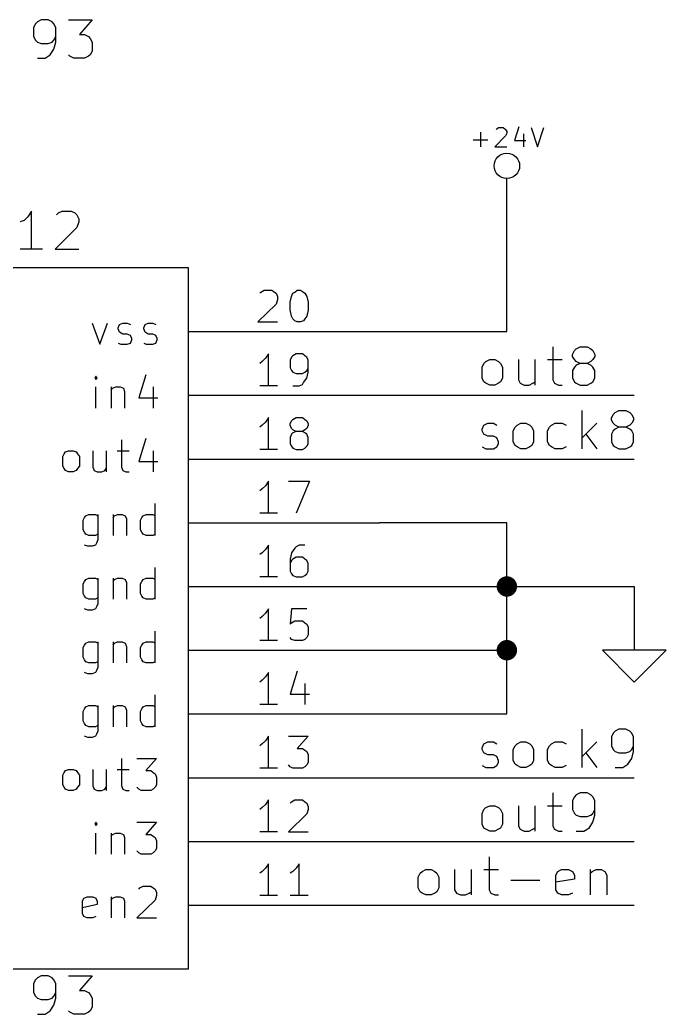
# Model space of a CAD drawing. Extents: x 4000 to 326700, y 4000 to 230000.
# Drawn here: x 189355 to 199500, y 78290 to 93890 of the extents above; entities that cross this region are included whole.
import ezdxf

# ---------------------------------------------------------------- set-up
doc = ezdxf.new("R2010")
doc.units = 0
for name, color, linetype in [('BLACK', 1, 'CONTINUOUS'), ('CYAN', 4, 'CONTINUOUS'), ('GREEN', 3, 'CONTINUOUS'), ('RED', 5, 'CONTINUOUS')]:
    doc.layers.add(name, color=color, linetype=linetype)

msp = doc.modelspace()

# ---------------------------------------------------------------- linework, layer by layer
at = {"layer": 'BLACK'}
for p, q in [((197720, 88760), (197720, 88240)), ((198030, 88640), (198060, 88700)), ((198030, 88610), (198030, 88640)), ((198060, 88560), (198030, 88610)), ((198060, 88700), (198090, 88730)), ((198090, 88730), (198150, 88760)), ((198150, 88760), (198260, 88760)), ((198260, 88760), (198320, 88730)), ((198320, 88730), (198350, 88700)), ((198350, 88700), (198380, 88640)), ((198380, 88610), (198350, 88560)), ((198380, 88640), (198380, 88610)), ((196610, 88440), (196640, 88500)), ((196640, 88500), (196670, 88530)), ((196670, 88530), (196730, 88560)), ((196730, 88560), (196810, 88560)), ((196810, 88560), (196870, 88530)), ((196870, 88530), (196900, 88500)), ((196900, 88500), (196930, 88440)), ((197180, 88560), (197180, 88240)), ((197440, 88560), (197440, 88160)), ((197640, 88560), (197870, 88560)), ((198090, 88530), (198060, 88560)), ((198090, 88470), (198060, 88440)), ((198150, 88500), (198090, 88530)), ((198150, 88500), (198090, 88470)), ((198260, 88500), (198150, 88500)), ((198320, 88530), (198260, 88500)), ((198320, 88470), (198260, 88500)), ((198350, 88560), (198320, 88530)), ((198350, 88440), (198320, 88470)), ((196610, 88270), (196610, 88440)), ((196930, 88440), (196930, 88270)), ((198060, 88440), (198030, 88390)), ((198030, 88390), (198030, 88270)), ((198380, 88390), (198350, 88440)), ((198380, 88270), (198380, 88390)), ((196640, 88210), (196610, 88270)), ((196670, 88190), (196640, 88210)), ((196730, 88160), (196670, 88190)), ((196810, 88160), (196730, 88160)), ((196870, 88190), (196810, 88160)), ((196900, 88210), (196870, 88190)), ((196930, 88270), (196900, 88210)), ((197180, 88240), (197210, 88190)), ((197210, 88190), (197270, 88160)), ((197270, 88160), (197350, 88160)), ((197350, 88160), (197410, 88190)), ((197410, 88190), (197440, 88210)), ((197720, 88240), (197750, 88190)), ((197750, 88190), (197810, 88160)), ((197810, 88160), (197870, 88160)), ((198030, 88270), (198060, 88210)), ((198060, 88210), (198090, 88190)), ((198090, 88190), (198150, 88160)), ((198150, 88160), (198260, 88160)), ((198260, 88160), (198320, 88190)), ((198320, 88190), (198350, 88210)), ((198350, 88210), (198380, 88270)), ((198180, 87160), (198180, 87760)), ((198640, 87640), (198670, 87700)), ((198670, 87700), (198700, 87730)), ((198700, 87730), (198760, 87760)), ((198760, 87760), (198870, 87760)), ((198870, 87760), (198930, 87730)), ((198930, 87730), (198960, 87700)), ((198960, 87700), (198990, 87640)), ((196610, 87470), (196640, 87530)), ((196640, 87530), (196700, 87560)), ((196700, 87560), (196790, 87560)), ((196790, 87560), (196840, 87530)), ((197130, 87500), (197160, 87530)), ((197160, 87530), (197220, 87560)), ((197220, 87560), (197300, 87560)), ((197300, 87560), (197360, 87530)), ((197360, 87530), (197390, 87500)), ((197670, 87500), (197700, 87530)), ((197700, 87530), (197760, 87560)), ((197760, 87560), (197870, 87560)), ((197870, 87560), (197930, 87530)), ((198410, 87560), (198180, 87330)), ((198640, 87610), (198640, 87640)), ((198670, 87560), (198640, 87610)), ((198700, 87530), (198670, 87560)), ((198760, 87500), (198700, 87530)), ((198930, 87530), (198870, 87500)), ((198960, 87560), (198930, 87530)), ((198990, 87610), (198960, 87560)), ((198990, 87640), (198990, 87610)), ((196610, 87440), (196610, 87470)), ((196640, 87390), (196610, 87440)), ((196700, 87360), (196640, 87390)), ((196790, 87360), (196700, 87360)), ((196840, 87330), (196790, 87360)), ((197100, 87440), (197130, 87500)), ((197100, 87270), (197100, 87440)), ((197390, 87500), (197420, 87440)), ((197420, 87440), (197420, 87270)), ((197640, 87440), (197670, 87500)), ((197640, 87270), (197640, 87440)), ((198240, 87390), (198410, 87160)), ((198670, 87440), (198640, 87390)), ((198640, 87390), (198640, 87270)), ((198700, 87470), (198670, 87440)), ((198760, 87500), (198700, 87470)), ((198870, 87500), (198760, 87500)), ((198930, 87470), (198870, 87500)), ((198960, 87440), (198930, 87470)), ((198990, 87390), (198960, 87440)), ((198990, 87270), (198990, 87390)), ((196870, 87270), (196840, 87330)), ((196840, 87190), (196870, 87240)), ((196870, 87240), (196870, 87270)), ((197130, 87210), (197100, 87270)), ((197160, 87190), (197130, 87210)), ((197390, 87210), (197360, 87190)), ((197420, 87270), (197390, 87210)), ((197670, 87210), (197640, 87270)), ((197700, 87190), (197670, 87210)), ((198640, 87270), (198670, 87210)), ((198670, 87210), (198700, 87190)), ((198930, 87190), (198960, 87210)), ((198960, 87210), (198990, 87270)), ((196610, 87190), (196670, 87160)), ((196670, 87160), (196790, 87160)), ((196790, 87160), (196840, 87190)), ((197220, 87160), (197160, 87190)), ((197300, 87160), (197220, 87160)), ((197360, 87190), (197300, 87160)), ((197760, 87160), (197700, 87190)), ((197870, 87160), (197760, 87160)), ((197930, 87190), (197870, 87160)), ((198700, 87190), (198760, 87160)), ((198760, 87160), (198870, 87160)), ((198870, 87160), (198930, 87190)), ((198180, 82160), (198180, 82760)), ((198670, 82700), (198640, 82640)), ((198700, 82730), (198670, 82700)), ((198760, 82760), (198700, 82730)), ((198870, 82760), (198760, 82760)), ((198930, 82730), (198870, 82760)), ((198960, 82700), (198930, 82730)), ((198990, 82640), (198960, 82700)), ((196610, 82470), (196640, 82530)), ((196640, 82530), (196700, 82560)), ((196700, 82560), (196790, 82560)), ((196790, 82560), (196840, 82530)), ((197130, 82500), (197160, 82530)), ((197160, 82530), (197220, 82560)), ((197220, 82560), (197300, 82560)), ((197300, 82560), (197360, 82530)), ((197360, 82530), (197390, 82500)), ((197670, 82500), (197700, 82530)), ((197700, 82530), (197760, 82560)), ((197760, 82560), (197870, 82560)), ((197870, 82560), (197930, 82530)), ((198410, 82560), (198180, 82330)), ((198640, 82640), (198640, 82500)), ((198990, 82410), (198990, 82640)), ((196610, 82440), (196610, 82470)), ((196640, 82390), (196610, 82440)), ((196700, 82360), (196640, 82390)), ((197100, 82440), (197130, 82500)), ((197100, 82270), (197100, 82440)), ((197390, 82500), (197420, 82440)), ((197420, 82440), (197420, 82270)), ((197640, 82440), (197670, 82500)), ((197640, 82270), (197640, 82440)), ((198240, 82390), (198410, 82160)), ((198640, 82500), (198670, 82440)), ((198670, 82440), (198700, 82410)), ((198700, 82410), (198760, 82390)), ((198760, 82390), (198870, 82390)), ((198870, 82390), (198930, 82410)), ((198930, 82410), (198960, 82440)), ((198960, 82440), (198990, 82500)), ((198960, 82300), (198990, 82410)), ((196790, 82360), (196700, 82360)), ((196840, 82330), (196790, 82360)), ((196870, 82270), (196840, 82330)), ((196840, 82190), (196870, 82240)), ((196870, 82240), (196870, 82270)), ((197130, 82210), (197100, 82270)), ((197420, 82270), (197390, 82210)), ((197670, 82210), (197640, 82270)), ((198900, 82210), (198960, 82300)), ((196610, 82190), (196670, 82160)), ((196670, 82160), (196790, 82160)), ((196790, 82160), (196840, 82190)), ((197160, 82190), (197130, 82210)), ((197220, 82160), (197160, 82190)), ((197300, 82160), (197220, 82160)), ((197360, 82190), (197300, 82160)), ((197390, 82210), (197360, 82190)), ((197700, 82190), (197670, 82210)), ((197760, 82160), (197700, 82190)), ((197870, 82160), (197760, 82160)), ((197930, 82190), (197870, 82160)), ((198700, 82160), (198820, 82160)), ((198820, 82160), (198870, 82190)), ((198870, 82190), (198900, 82210)), ((197720, 81760), (197720, 81240)), ((198150, 81760), (198090, 81730)), ((198260, 81760), (198150, 81760)), ((198320, 81730), (198260, 81760)), ((198060, 81700), (198030, 81640)), ((198030, 81640), (198030, 81500)), ((198090, 81730), (198060, 81700)), ((198350, 81700), (198320, 81730)), ((198380, 81640), (198350, 81700)), ((198380, 81410), (198380, 81640)), ((196610, 81440), (196640, 81500)), ((196610, 81270), (196610, 81440)), ((196640, 81500), (196670, 81530)), ((196670, 81530), (196730, 81560)), ((196730, 81560), (196810, 81560)), ((196810, 81560), (196870, 81530)), ((196870, 81530), (196900, 81500)), ((196900, 81500), (196930, 81440)), ((196930, 81440), (196930, 81270)), ((197180, 81560), (197180, 81240)), ((197440, 81560), (197440, 81160)), ((197640, 81560), (197870, 81560)), ((198030, 81500), (198060, 81440)), ((198060, 81440), (198090, 81410)), ((198320, 81410), (198350, 81440)), ((198350, 81440), (198380, 81500)), ((198090, 81410), (198150, 81390)), ((198150, 81390), (198260, 81390)), ((198260, 81390), (198320, 81410)), ((198290, 81210), (198350, 81300)), ((198350, 81300), (198380, 81410)), ((196640, 81210), (196610, 81270)), ((196670, 81190), (196640, 81210)), ((196730, 81160), (196670, 81190)), ((196810, 81160), (196730, 81160)), ((196870, 81190), (196810, 81160)), ((196900, 81210), (196870, 81190)), ((196930, 81270), (196900, 81210)), ((197180, 81240), (197210, 81190)), ((197210, 81190), (197270, 81160)), ((197270, 81160), (197350, 81160)), ((197350, 81160), (197410, 81190)), ((197410, 81190), (197440, 81210)), ((197720, 81240), (197750, 81190)), ((197750, 81190), (197810, 81160)), ((197810, 81160), (197870, 81160)), ((198090, 81160), (198210, 81160)), ((198210, 81160), (198260, 81190)), ((198260, 81190), (198290, 81210)), ((196720, 80760), (196720, 80240)), ((195610, 80440), (195640, 80500)), ((195640, 80500), (195670, 80530)), ((195670, 80530), (195730, 80560)), ((195730, 80560), (195810, 80560)), ((195810, 80560), (195870, 80530)), ((195870, 80530), (195900, 80500)), ((195900, 80500), (195930, 80440)), ((196180, 80560), (196180, 80240)), ((196440, 80560), (196440, 80160)), ((196640, 80560), (196870, 80560)), ((197770, 80470), (197800, 80530)), ((197800, 80530), (197860, 80560)), ((197860, 80560), (197970, 80560)), ((197970, 80560), (198030, 80530)), ((198030, 80530), (198060, 80470)), ((198310, 80560), (198310, 80160)), ((198310, 80500), (198340, 80530)), ((198340, 80530), (198400, 80560)), ((198400, 80560), (198480, 80560)), ((198480, 80560), (198540, 80530)), ((198540, 80530), (198570, 80470)), ((195610, 80270), (195610, 80440)), ((195930, 80440), (195930, 80270)), ((197060, 80390), (197520, 80390)), ((197770, 80240), (197770, 80470)), ((198060, 80410), (197770, 80360)), ((198060, 80470), (198060, 80410)), ((198570, 80470), (198570, 80160)), ((195640, 80210), (195610, 80270)), ((195670, 80190), (195640, 80210)), ((195730, 80160), (195670, 80190)), ((195870, 80190), (195810, 80160)), ((195900, 80210), (195870, 80190)), ((195930, 80270), (195900, 80210)), ((196180, 80240), (196210, 80190)), ((196210, 80190), (196270, 80160)), ((196350, 80160), (196410, 80190)), ((196410, 80190), (196440, 80210)), ((196720, 80240), (196750, 80190)), ((196750, 80190), (196810, 80160)), ((197800, 80190), (197770, 80240)), ((197860, 80160), (197800, 80190)), ((198030, 80190), (197970, 80160)), ((195810, 80160), (195730, 80160)), ((196270, 80160), (196350, 80160)), ((196810, 80160), (196870, 80160)), ((197970, 80160), (197860, 80160))]:
    msp.add_line(p, q, dxfattribs=at)
at = {"layer": 'CYAN'}
for p, q in [((189600, 93830), (189570, 93770)), ((189570, 93770), (189570, 93630)), ((189630, 93860), (189600, 93830)), ((189690, 93890), (189630, 93860)), ((189800, 93890), (189690, 93890)), ((189860, 93860), (189800, 93890)), ((189890, 93830), (189860, 93860)), ((189920, 93770), (189890, 93830)), ((189920, 93540), (189920, 93770)), ((190120, 93890), (190490, 93890)), ((190490, 93890), (190290, 93660)), ((189570, 93630), (189600, 93570)), ((189890, 93570), (189920, 93630)), ((190290, 93660), (190370, 93660)), ((190370, 93660), (190430, 93630)), ((190430, 93630), (190460, 93600)), ((190460, 93600), (190490, 93540)), ((189600, 93570), (189630, 93540)), ((189630, 93540), (189690, 93520)), ((189690, 93520), (189800, 93520)), ((189800, 93520), (189860, 93540)), ((189860, 93540), (189890, 93570)), ((189890, 93430), (189920, 93540)), ((190490, 93540), (190490, 93400)), ((189630, 93290), (189750, 93290)), ((189750, 93290), (189800, 93320)), ((189800, 93320), (189830, 93340)), ((189830, 93340), (189890, 93430)), ((190140, 93320), (190120, 93340)), ((190200, 93290), (190140, 93320)), ((190370, 93290), (190200, 93290)), ((190430, 93320), (190370, 93290)), ((190460, 93340), (190430, 93320)), ((190490, 93400), (190460, 93340)), ((196840, 92180), (196870, 92200)), ((196870, 92200), (196940, 92200)), ((196940, 92200), (196970, 92180)), ((197190, 92210), (197120, 92000)), ((197380, 92200), (197480, 91900)), ((197480, 91900), (197580, 92200)), ((196590, 91900), (196590, 92130)), ((196980, 92070), (196810, 91900)), ((196830, 92170), (196840, 92180)), ((196970, 92180), (196980, 92170)), ((196980, 92170), (197000, 92140)), ((197000, 92110), (196980, 92070)), ((197000, 92140), (197000, 92110)), ((197260, 92100), (197260, 91900)), ((196470, 92010), (196700, 92010)), ((196810, 91900), (197000, 91900)), ((197120, 92000), (197300, 92000)), ((189480, 90800), (189420, 90740)), ((189540, 90890), (189480, 90800)), ((189540, 90290), (189540, 90890)), ((189930, 90830), (189960, 90860)), ((189960, 90860), (190020, 90890)), ((190020, 90890), (190160, 90890)), ((190160, 90890), (190220, 90860)), ((190220, 90860), (190250, 90830)), ((190250, 90830), (190280, 90770)), ((189420, 90740), (189360, 90720)), ((190280, 90720), (190250, 90630)), ((190280, 90770), (190280, 90720)), ((190250, 90630), (189910, 90290)), ((189710, 90290), (189360, 90290)), ((189910, 90290), (190280, 90290)), ((190490, 89130), (190610, 88800)), ((190610, 88800), (190730, 89130)), ((190900, 89060), (190920, 89110)), ((190920, 89110), (190970, 89130)), ((190970, 89130), (191040, 89130)), ((191040, 89130), (191090, 89110)), ((191300, 89060), (191320, 89110)), ((191320, 89110), (191370, 89130)), ((191370, 89130), (191440, 89130)), ((191440, 89130), (191490, 89110)), ((190900, 89040), (190900, 89060)), ((190920, 88990), (190900, 89040)), ((190970, 88960), (190920, 88990)), ((191040, 88960), (190970, 88960)), ((191090, 88940), (191040, 88960)), ((191110, 88890), (191090, 88940)), ((191300, 89040), (191300, 89060)), ((191320, 88990), (191300, 89040)), ((191370, 88960), (191320, 88990)), ((191440, 88960), (191370, 88960)), ((191490, 88940), (191440, 88960)), ((191510, 88890), (191490, 88940)), ((190900, 88820), (190940, 88800)), ((190940, 88800), (191040, 88800)), ((191040, 88800), (191090, 88820)), ((191090, 88820), (191110, 88870)), ((191110, 88870), (191110, 88890)), ((191300, 88820), (191340, 88800)), ((191340, 88800), (191440, 88800)), ((191440, 88800), (191490, 88820)), ((191490, 88820), (191510, 88870)), ((191510, 88870), (191510, 88890)), ((190550, 88300), (190530, 88270)), ((190570, 88270), (190550, 88300)), ((190550, 88300), (190550, 88250)), ((191330, 88320), (191220, 87960)), ((190530, 88270), (190550, 88250)), ((190550, 88250), (190570, 88270)), ((190550, 87800), (190550, 88130)), ((190790, 88130), (190790, 87800)), ((190790, 88080), (190810, 88110)), ((190810, 88110), (190860, 88130)), ((190860, 88130), (190930, 88130)), ((190930, 88130), (190980, 88110)), ((190980, 88110), (191000, 88060)), ((191000, 88060), (191000, 87800)), ((191450, 88130), (191450, 87800)), ((191220, 87960), (191520, 87960)), ((190950, 87300), (190950, 86870)), ((191330, 87320), (191220, 86960)), ((190030, 87040), (190050, 87080)), ((190050, 87080), (190070, 87110)), ((190070, 87110), (190120, 87130)), ((190120, 87130), (190190, 87130)), ((190190, 87130), (190240, 87110)), ((190240, 87110), (190260, 87080)), ((190260, 87080), (190290, 87040)), ((190500, 87130), (190500, 86870)), ((190710, 87130), (190710, 86800)), ((190880, 87130), (191070, 87130)), ((191450, 87130), (191450, 86800)), ((190030, 86890), (190030, 87040)), ((190290, 87040), (190290, 86890)), ((191220, 86960), (191520, 86960)), ((190050, 86850), (190030, 86890)), ((190070, 86820), (190050, 86850)), ((190120, 86800), (190070, 86820)), ((190190, 86800), (190120, 86800)), ((190240, 86820), (190190, 86800)), ((190260, 86850), (190240, 86820)), ((190290, 86890), (190260, 86850)), ((190500, 86870), (190520, 86820)), ((190520, 86820), (190570, 86800)), ((190570, 86800), (190640, 86800)), ((190640, 86800), (190690, 86820)), ((190690, 86820), (190710, 86850)), ((190950, 86870), (190970, 86820)), ((190970, 86820), (191020, 86800)), ((191020, 86800), (191070, 86800)), ((191480, 85800), (191480, 86300)), ((190390, 86110), (190440, 86130)), ((190440, 86130), (190540, 86130)), ((190540, 86130), (190580, 86110)), ((190580, 86130), (190580, 85730)), ((190820, 86130), (190820, 85800)), ((190840, 86110), (190890, 86130)), ((190890, 86130), (190960, 86130)), ((190960, 86130), (191010, 86110)), ((191290, 86110), (191340, 86130)), ((191340, 86130), (191440, 86130)), ((191440, 86130), (191480, 86110)), ((190350, 86040), (190370, 86080)), ((190350, 85890), (190350, 86040)), ((190370, 86080), (190390, 86110)), ((190820, 86080), (190840, 86110)), ((191010, 86110), (191030, 86060)), ((191030, 86060), (191030, 85800)), ((191250, 86040), (191270, 86080)), ((191250, 85890), (191250, 86040)), ((191270, 86080), (191290, 86110)), ((190370, 85850), (190350, 85890)), ((190390, 85820), (190370, 85850)), ((190440, 85800), (190390, 85820)), ((190540, 85800), (190440, 85800)), ((190580, 85820), (190540, 85800)), ((191270, 85850), (191250, 85890)), ((191290, 85820), (191270, 85850)), ((191340, 85800), (191290, 85820)), ((191440, 85800), (191340, 85800)), ((191480, 85820), (191440, 85800)), ((190420, 85630), (190370, 85650)), ((190540, 85650), (190490, 85630)), ((190560, 85680), (190540, 85650)), ((190580, 85730), (190560, 85680)), ((190490, 85630), (190420, 85630)), ((191480, 84800), (191480, 85300)), ((190350, 85040), (190370, 85080)), ((190350, 84890), (190350, 85040)), ((190370, 85080), (190390, 85110)), ((190390, 85110), (190440, 85130)), ((190440, 85130), (190540, 85130)), ((190540, 85130), (190580, 85110)), ((190580, 85130), (190580, 84730)), ((190820, 85130), (190820, 84800)), ((190820, 85080), (190840, 85110)), ((190840, 85110), (190890, 85130)), ((190890, 85130), (190960, 85130)), ((190960, 85130), (191010, 85110)), ((191010, 85110), (191030, 85060)), ((191030, 85060), (191030, 84800)), ((191250, 85040), (191270, 85080)), ((191250, 84890), (191250, 85040)), ((191270, 85080), (191290, 85110)), ((191290, 85110), (191340, 85130)), ((191340, 85130), (191440, 85130)), ((191440, 85130), (191480, 85110)), ((190370, 84850), (190350, 84890)), ((191270, 84850), (191250, 84890)), ((190390, 84820), (190370, 84850)), ((190440, 84800), (190390, 84820)), ((190540, 84800), (190440, 84800)), ((190580, 84820), (190540, 84800)), ((190580, 84730), (190560, 84680)), ((191290, 84820), (191270, 84850)), ((191340, 84800), (191290, 84820)), ((191440, 84800), (191340, 84800)), ((191480, 84820), (191440, 84800)), ((190420, 84630), (190370, 84650)), ((190490, 84630), (190420, 84630)), ((190540, 84650), (190490, 84630)), ((190560, 84680), (190540, 84650)), ((191480, 83800), (191480, 84300)), ((190370, 84080), (190390, 84110)), ((190390, 84110), (190440, 84130)), ((190440, 84130), (190540, 84130)), ((190540, 84130), (190580, 84110)), ((190580, 84130), (190580, 83730)), ((190820, 84130), (190820, 83800)), ((190820, 84080), (190840, 84110)), ((190840, 84110), (190890, 84130)), ((190890, 84130), (190960, 84130)), ((190960, 84130), (191010, 84110)), ((191010, 84110), (191030, 84060)), ((191270, 84080), (191290, 84110)), ((191290, 84110), (191340, 84130)), ((191340, 84130), (191440, 84130)), ((191440, 84130), (191480, 84110)), ((190350, 84040), (190370, 84080)), ((190350, 83890), (190350, 84040)), ((191030, 84060), (191030, 83800)), ((191250, 84040), (191270, 84080)), ((191250, 83890), (191250, 84040)), ((190370, 83850), (190350, 83890)), ((190390, 83820), (190370, 83850)), ((190440, 83800), (190390, 83820)), ((190540, 83800), (190440, 83800)), ((190580, 83820), (190540, 83800)), ((191270, 83850), (191250, 83890)), ((191290, 83820), (191270, 83850)), ((191340, 83800), (191290, 83820)), ((191440, 83800), (191340, 83800)), ((191480, 83820), (191440, 83800)), ((190420, 83630), (190370, 83650)), ((190490, 83630), (190420, 83630)), ((190540, 83650), (190490, 83630)), ((190560, 83680), (190540, 83650)), ((190580, 83730), (190560, 83680)), ((191480, 82800), (191480, 83300)), ((190350, 83040), (190370, 83080)), ((190350, 82890), (190350, 83040)), ((190370, 83080), (190390, 83110)), ((190390, 83110), (190440, 83130)), ((190440, 83130), (190540, 83130)), ((190540, 83130), (190580, 83110)), ((190580, 83130), (190580, 82730)), ((190820, 83130), (190820, 82800)), ((190820, 83080), (190840, 83110)), ((190840, 83110), (190890, 83130)), ((190890, 83130), (190960, 83130)), ((190960, 83130), (191010, 83110)), ((191010, 83110), (191030, 83060)), ((191030, 83060), (191030, 82800)), ((191250, 83040), (191270, 83080)), ((191250, 82890), (191250, 83040)), ((191270, 83080), (191290, 83110)), ((191290, 83110), (191340, 83130)), ((191340, 83130), (191440, 83130)), ((191440, 83130), (191480, 83110)), ((190370, 82850), (190350, 82890)), ((190390, 82820), (190370, 82850)), ((191270, 82850), (191250, 82890)), ((191290, 82820), (191270, 82850)), ((190440, 82800), (190390, 82820)), ((190540, 82800), (190440, 82800)), ((190580, 82820), (190540, 82800)), ((190560, 82680), (190540, 82650)), ((190580, 82730), (190560, 82680)), ((191340, 82800), (191290, 82820)), ((191440, 82800), (191340, 82800)), ((191480, 82820), (191440, 82800)), ((190420, 82630), (190370, 82650)), ((190490, 82630), (190420, 82630)), ((190540, 82650), (190490, 82630)), ((190950, 82300), (190950, 81870)), ((191190, 82300), (191500, 82300)), ((191500, 82300), (191330, 82110)), ((190030, 82040), (190050, 82080)), ((190050, 82080), (190070, 82110)), ((190070, 82110), (190120, 82130)), ((190120, 82130), (190190, 82130)), ((190190, 82130), (190240, 82110)), ((190240, 82110), (190260, 82080)), ((190260, 82080), (190290, 82040)), ((190500, 82130), (190500, 81870)), ((190710, 82130), (190710, 81800)), ((190880, 82130), (191070, 82130)), ((191330, 82110), (191410, 82110)), ((191410, 82110), (191450, 82080)), ((191450, 82080), (191480, 82060)), ((191480, 82060), (191500, 82010)), ((190030, 81890), (190030, 82040)), ((190290, 82040), (190290, 81890)), ((191500, 82010), (191500, 81890)), ((190050, 81850), (190030, 81890)), ((190070, 81820), (190050, 81850)), ((190120, 81800), (190070, 81820)), ((190190, 81800), (190120, 81800)), ((190240, 81820), (190190, 81800)), ((190260, 81850), (190240, 81820)), ((190290, 81890), (190260, 81850)), ((190500, 81870), (190520, 81820)), ((190520, 81820), (190570, 81800)), ((190570, 81800), (190640, 81800)), ((190640, 81800), (190690, 81820)), ((190690, 81820), (190710, 81850)), ((190950, 81870), (190970, 81820)), ((190970, 81820), (191020, 81800)), ((191020, 81800), (191070, 81800)), ((191220, 81820), (191190, 81850)), ((191260, 81800), (191220, 81820)), ((191410, 81800), (191260, 81800)), ((191450, 81820), (191410, 81800)), ((191480, 81850), (191450, 81820)), ((191500, 81890), (191480, 81850)), ((190550, 81300), (190530, 81270)), ((190570, 81270), (190550, 81300)), ((190550, 81300), (190550, 81250)), ((191190, 81300), (191500, 81300)), ((191500, 81300), (191330, 81110)), ((190530, 81270), (190550, 81250)), ((190550, 81250), (190570, 81270)), ((190550, 80800), (190550, 81130)), ((190790, 81130), (190790, 80800)), ((190810, 81110), (190860, 81130)), ((190860, 81130), (190930, 81130)), ((190930, 81130), (190980, 81110)), ((190790, 81080), (190810, 81110)), ((190980, 81110), (191000, 81060)), ((191000, 81060), (191000, 80800)), ((191330, 81110), (191410, 81110)), ((191410, 81110), (191450, 81080)), ((191450, 81080), (191480, 81060)), ((191480, 81060), (191500, 81010)), ((191500, 81010), (191500, 80890)), ((191220, 80820), (191190, 80850)), ((191260, 80800), (191220, 80820)), ((191450, 80820), (191410, 80800)), ((191480, 80850), (191450, 80820)), ((191500, 80890), (191480, 80850)), ((191410, 80800), (191260, 80800)), ((191220, 80250), (191240, 80270)), ((191240, 80270), (191290, 80300)), ((191290, 80300), (191410, 80300)), ((191410, 80300), (191450, 80270)), ((191450, 80270), (191480, 80250)), ((191480, 80250), (191500, 80200)), ((191500, 80200), (191500, 80150)), ((190340, 80060), (190360, 80110)), ((190340, 79870), (190340, 80060)), ((190360, 80110), (190410, 80130)), ((190410, 80130), (190500, 80130)), ((190500, 80130), (190550, 80110)), ((190550, 80110), (190570, 80060)), ((190570, 80060), (190570, 80010)), ((190790, 80130), (190790, 79800)), ((190790, 80080), (190810, 80110)), ((190810, 80110), (190860, 80130)), ((190860, 80130), (190930, 80130)), ((190930, 80130), (190980, 80110)), ((190980, 80110), (191000, 80060)), ((191000, 80060), (191000, 79800)), ((191480, 80080), (191190, 79800)), ((191500, 80150), (191480, 80080)), ((190570, 80010), (190340, 79960)), ((190360, 79820), (190340, 79870)), ((190410, 79800), (190360, 79820)), ((190500, 79800), (190410, 79800)), ((190550, 79820), (190500, 79800)), ((191190, 79800), (191500, 79800)), ((189600, 78830), (189570, 78770)), ((189630, 78860), (189600, 78830)), ((189690, 78890), (189630, 78860)), ((189800, 78890), (189690, 78890)), ((189860, 78860), (189800, 78890)), ((189890, 78830), (189860, 78860)), ((189920, 78770), (189890, 78830)), ((190120, 78890), (190490, 78890)), ((190490, 78890), (190290, 78660)), ((189570, 78770), (189570, 78630)), ((189570, 78630), (189600, 78570)), ((189890, 78570), (189920, 78630)), ((189920, 78540), (189920, 78770)), ((190290, 78660), (190370, 78660)), ((190370, 78660), (190430, 78630)), ((190430, 78630), (190460, 78600)), ((189600, 78570), (189630, 78540)), ((189630, 78540), (189690, 78520)), ((189690, 78520), (189800, 78520)), ((189800, 78520), (189860, 78540)), ((189860, 78540), (189890, 78570)), ((189890, 78430), (189920, 78540)), ((190460, 78600), (190490, 78540)), ((190490, 78540), (190490, 78400)), ((189750, 78290), (189800, 78320)), ((189800, 78320), (189830, 78340)), ((189830, 78340), (189890, 78430)), ((190140, 78320), (190120, 78340)), ((190200, 78290), (190140, 78320)), ((190430, 78320), (190370, 78290)), ((190460, 78340), (190430, 78320)), ((190490, 78400), (190460, 78340)), ((189630, 78290), (189750, 78290)), ((190370, 78290), (190200, 78290))]:
    msp.add_line(p, q, dxfattribs=at)
at = {"layer": 'GREEN'}
for p, q in [((197000, 89000), (197000, 91000)), ((195000, 89000), (197000, 89000)), ((195000, 88000), (199000, 88000)), ((195000, 87000), (199000, 87000)), ((197000, 86000), (195000, 86000)), ((197000, 83000), (197000, 86000)), ((195000, 85000), (199000, 85000)), ((199000, 85000), (199000, 84000)), ((195000, 84000), (197000, 84000)), ((195000, 83000), (197000, 83000)), ((195000, 82000), (199000, 82000)), ((195000, 81000), (199000, 81000)), ((195000, 80000), (199000, 80000))]:
    msp.add_line(p, q, dxfattribs=at)
at = {"layer": 'GREEN', "const_width": 160}
for points in [[(196920, 85000, 1), (197080, 85000, 1)], [(196920, 84000, 1), (197080, 84000, 1)]]:
    msp.add_lwpolyline(points, format="xyb", close=True, dxfattribs=at)
at = {"layer": 'RED'}
for p, q in [((197000, 91000), (197000, 91400)), ((192000, 90000), (187000, 90000)), ((192000, 79000), (192000, 90000)), ((193120, 89600), (193140, 89620)), ((193140, 89620), (193190, 89650)), ((193190, 89650), (193310, 89650)), ((193310, 89650), (193350, 89620)), ((193350, 89620), (193380, 89600)), ((193380, 89600), (193400, 89550)), ((193400, 89550), (193400, 89500)), ((193600, 89460), (193620, 89550)), ((193620, 89550), (193640, 89600)), ((193640, 89600), (193670, 89620)), ((193670, 89620), (193710, 89650)), ((193710, 89650), (193760, 89650)), ((193760, 89650), (193810, 89620)), ((193810, 89620), (193830, 89600)), ((193830, 89600), (193860, 89550)), ((193860, 89550), (193880, 89460)), ((193380, 89430), (193090, 89150)), ((193400, 89500), (193380, 89430)), ((193600, 89340), (193600, 89460)), ((193880, 89460), (193880, 89340)), ((193620, 89240), (193600, 89340)), ((193640, 89200), (193620, 89240)), ((193860, 89240), (193830, 89200)), ((193880, 89340), (193860, 89240)), ((193090, 89150), (193400, 89150)), ((193670, 89170), (193640, 89200)), ((193710, 89150), (193670, 89170)), ((193760, 89150), (193710, 89150)), ((193810, 89170), (193760, 89150)), ((193830, 89200), (193810, 89170)), ((192000, 89000), (195000, 89000)), ((193260, 88650), (193210, 88580)), ((193260, 88150), (193260, 88650)), ((193640, 88620), (193620, 88600)), ((193690, 88650), (193640, 88620)), ((193790, 88650), (193690, 88650)), ((193830, 88620), (193790, 88650)), ((193860, 88600), (193830, 88620)), ((193160, 88530), (193120, 88500)), ((193210, 88580), (193160, 88530)), ((193620, 88600), (193600, 88550)), ((193600, 88550), (193600, 88430)), ((193880, 88550), (193860, 88600)), ((193880, 88360), (193880, 88550)), ((193600, 88430), (193620, 88390)), ((193620, 88390), (193640, 88360)), ((193640, 88360), (193690, 88340)), ((193690, 88340), (193790, 88340)), ((193790, 88340), (193830, 88360)), ((193830, 88360), (193860, 88390)), ((193860, 88390), (193880, 88430)), ((193860, 88270), (193880, 88360)), ((193400, 88150), (193120, 88150)), ((193640, 88150), (193740, 88150)), ((193740, 88150), (193790, 88170)), ((193790, 88170), (193810, 88200)), ((193810, 88200), (193860, 88270)), ((192000, 88000), (195000, 88000)), ((193160, 87530), (193120, 87500)), ((193210, 87580), (193160, 87530)), ((193260, 87650), (193210, 87580)), ((193260, 87150), (193260, 87650)), ((193600, 87550), (193620, 87600)), ((193600, 87530), (193600, 87550)), ((193620, 87480), (193600, 87530)), ((193620, 87600), (193640, 87620)), ((193640, 87620), (193690, 87650)), ((193690, 87650), (193790, 87650)), ((193790, 87650), (193830, 87620)), ((193830, 87620), (193860, 87600)), ((193860, 87600), (193880, 87550)), ((193880, 87530), (193860, 87480)), ((193880, 87550), (193880, 87530)), ((193620, 87390), (193600, 87340)), ((193640, 87460), (193620, 87480)), ((193640, 87410), (193620, 87390)), ((193690, 87430), (193640, 87460)), ((193690, 87430), (193640, 87410)), ((193790, 87430), (193690, 87430)), ((193830, 87460), (193790, 87430)), ((193830, 87410), (193790, 87430)), ((193860, 87480), (193830, 87460)), ((193860, 87390), (193830, 87410)), ((193880, 87340), (193860, 87390)), ((193600, 87340), (193600, 87240)), ((193600, 87240), (193620, 87200)), ((193860, 87200), (193880, 87240)), ((193880, 87240), (193880, 87340)), ((193400, 87150), (193120, 87150)), ((193620, 87200), (193640, 87170)), ((193640, 87170), (193690, 87150)), ((193690, 87150), (193790, 87150)), ((193790, 87150), (193830, 87170)), ((193830, 87170), (193860, 87200)), ((192000, 87000), (195000, 87000)), ((193210, 86580), (193160, 86530)), ((193260, 86650), (193210, 86580)), ((193260, 86150), (193260, 86650)), ((193570, 86650), (193900, 86650)), ((193900, 86650), (193690, 86150)), ((193160, 86530), (193120, 86500)), ((193400, 86150), (193120, 86150)), ((192000, 86000), (195000, 86000)), ((193260, 85650), (193210, 85580)), ((193260, 85150), (193260, 85650)), ((193740, 85650), (193690, 85620)), ((193830, 85650), (193740, 85650)), ((193160, 85530), (193120, 85500)), ((193210, 85580), (193160, 85530)), ((193620, 85530), (193600, 85430)), ((193670, 85600), (193620, 85530)), ((193690, 85620), (193670, 85600)), ((193600, 85430), (193600, 85240)), ((193620, 85410), (193600, 85360)), ((193640, 85430), (193620, 85410)), ((193690, 85460), (193640, 85430)), ((193790, 85460), (193690, 85460)), ((193830, 85430), (193790, 85460)), ((193860, 85410), (193830, 85430)), ((193880, 85360), (193860, 85410)), ((193880, 85240), (193880, 85360)), ((193600, 85240), (193620, 85200)), ((193620, 85200), (193640, 85170)), ((193830, 85170), (193860, 85200)), ((193860, 85200), (193880, 85240)), ((193400, 85150), (193120, 85150)), ((193640, 85170), (193690, 85150)), ((193690, 85150), (193790, 85150)), ((193790, 85150), (193830, 85170)), ((192000, 85000), (195000, 85000)), ((193210, 84580), (193160, 84530)), ((193260, 84650), (193210, 84580)), ((193260, 84150), (193260, 84650)), ((193620, 84650), (193600, 84410)), ((193860, 84650), (193620, 84650)), ((193160, 84530), (193120, 84500)), ((193600, 84410), (193620, 84430)), ((193620, 84430), (193670, 84460)), ((193670, 84460), (193790, 84460)), ((193790, 84460), (193830, 84430)), ((193830, 84430), (193860, 84410)), ((193860, 84410), (193880, 84360)), ((193880, 84240), (193860, 84200)), ((193880, 84360), (193880, 84240)), ((193400, 84150), (193120, 84150)), ((193620, 84170), (193600, 84200)), ((193670, 84150), (193620, 84170)), ((193790, 84150), (193670, 84150)), ((193830, 84170), (193790, 84150)), ((193860, 84200), (193830, 84170)), ((192000, 84000), (195000, 84000)), ((198500, 84000), (199000, 83500)), ((199500, 84000), (198500, 84000)), ((199000, 83500), (199500, 84000)), ((193260, 83650), (193210, 83580)), ((193260, 83150), (193260, 83650)), ((193710, 83670), (193600, 83310)), ((193160, 83530), (193120, 83500)), ((193210, 83580), (193160, 83530)), ((193830, 83480), (193830, 83150)), ((193600, 83310), (193900, 83310)), ((193400, 83150), (193120, 83150)), ((192000, 83000), (195000, 83000)), ((193160, 82530), (193120, 82500)), ((193210, 82580), (193160, 82530)), ((193260, 82650), (193210, 82580)), ((193260, 82150), (193260, 82650)), ((193570, 82650), (193880, 82650)), ((193880, 82650), (193710, 82460)), ((193710, 82460), (193790, 82460)), ((193790, 82460), (193830, 82430)), ((193830, 82430), (193860, 82410)), ((193860, 82410), (193880, 82360)), ((193880, 82240), (193860, 82200)), ((193880, 82360), (193880, 82240)), ((193400, 82150), (193120, 82150)), ((193600, 82170), (193570, 82200)), ((193640, 82150), (193600, 82170)), ((193790, 82150), (193640, 82150)), ((193830, 82170), (193790, 82150)), ((193860, 82200), (193830, 82170)), ((192000, 82000), (195000, 82000)), ((193260, 81650), (193210, 81580)), ((193260, 81150), (193260, 81650)), ((193600, 81600), (193620, 81620)), ((193620, 81620), (193670, 81650)), ((193670, 81650), (193790, 81650)), ((193790, 81650), (193830, 81620)), ((193830, 81620), (193860, 81600)), ((193860, 81600), (193880, 81550)), ((193160, 81530), (193120, 81500)), ((193210, 81580), (193160, 81530)), ((193880, 81500), (193860, 81430)), ((193880, 81550), (193880, 81500)), ((193860, 81430), (193570, 81150)), ((193400, 81150), (193120, 81150)), ((193570, 81150), (193880, 81150)), ((192000, 81000), (195000, 81000)), ((193160, 80530), (193120, 80500)), ((193210, 80580), (193160, 80530)), ((193260, 80650), (193210, 80580)), ((193260, 80150), (193260, 80650)), ((193640, 80530), (193600, 80500)), ((193690, 80580), (193640, 80530)), ((193740, 80650), (193690, 80580)), ((193740, 80150), (193740, 80650)), ((193400, 80150), (193120, 80150)), ((193880, 80150), (193600, 80150)), ((192000, 80000), (195000, 80000)), ((187000, 79000), (192000, 79000))]:
    msp.add_line(p, q, dxfattribs=at)
msp.add_circle((197000, 91600), 200, dxfattribs=at)

doc.saveas('drawing.dxf')
